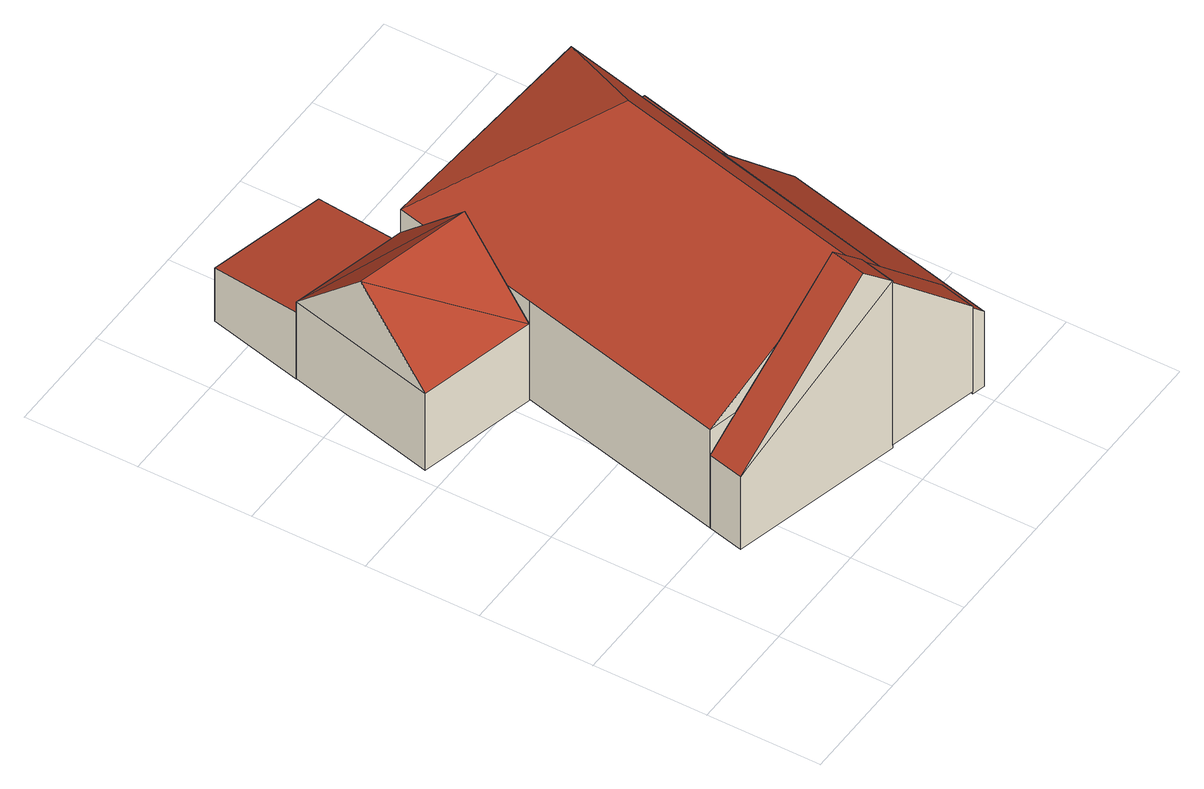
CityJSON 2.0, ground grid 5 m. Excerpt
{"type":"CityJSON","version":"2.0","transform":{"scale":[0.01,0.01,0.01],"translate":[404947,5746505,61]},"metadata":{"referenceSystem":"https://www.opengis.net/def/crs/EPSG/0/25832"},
"CityObjects":{
"building1":{"type":"Building","attributes":{"Gemeindeschluessel":"05515000","Geometrietyp2DReferenz":"3000","function":"31001_2460","roofType":"3100","measuredHeight":7.35},"geometry":[{"type":"Solid","lod":"2","boundaries":[[[[0,1,2,3]],[[4,5,1,0]],[[6,7,5,4]],[[3,2,7,6]],[[0,8,4]],[[6,9,3]],[[3,9,8]],[[8,0,3]],[[9,6,4]],[[4,8,9]],[[1,5,7,2]]]],"semantics":{"surfaces":[{"type":"WallSurface"},{"type":"RoofSurface"},{"type":"GroundSurface"}],"values":[[0,0,0,0,0,0,1,1,1,1,2]]}}]},
"building2":{"type":"Building","attributes":{"Gemeindeschluessel":"05515000","Geometrietyp2DReferenz":"3000","function":"51009_1610","roofType":"2100","measuredHeight":3.4},"geometry":[{"type":"Solid","lod":"2","boundaries":[[[[10,11,12,13]],[[14,15,11,10]],[[16,17,15,14]],[[13,12,17,16]],[[14,10,13,16]],[[11,15,17,12]]]],"semantics":{"surfaces":[{"type":"WallSurface"},{"type":"RoofSurface"},{"type":"GroundSurface"}],"values":[[0,0,0,0,1,2]]}}]},
"building3":{"type":"Building","attributes":{"Gemeindeschluessel":"05515000","Geometrietyp2DReferenz":"3000","function":"51009_1610","roofType":"2100","measuredHeight":8.35},"geometry":[{"type":"Solid","lod":"2","boundaries":[[[[18,19,20,21]],[[22,23,19,18]],[[24,25,23,22]],[[21,20,25,24]],[[22,18,21,24]],[[19,23,25,20]]]],"semantics":{"surfaces":[{"type":"WallSurface"},{"type":"RoofSurface"},{"type":"GroundSurface"}],"values":[[0,0,0,0,1,2]]}}]},
"building4":{"type":"Building","attributes":{"Gemeindeschluessel":"05515000","Geometrietyp2DReferenz":"3000","function":"31001_1000"},"address":[{"country":"Germany","locality":"Münster","thoroughfareNumber":"21","thoroughfareName":"Nottebrock"}],"children":["building4-1","building4-2","building4-3"]},
"building4-1":{"type":"BuildingPart","attributes":{"roofType":"3100","measuredHeight":9.97},"parents":["building4"],"geometry":[{"type":"Solid","lod":"2","boundaries":[[[[26,27,28,29,30,31]],[[32,33,27,26]],[[34,35,33,32]],[[26,36,32]],[[31,37,36,26]],[[32,36,37,38,39,34]],[[27,33,35,28]],[[40,31,30]],[[35,34,41,29,28]],[[29,41,40,30]],[[31,40,42,38,37]],[[41,34,39]],[[39,38,42,40,41]]]],"semantics":{"surfaces":[{"type":"WallSurface"},{"type":"RoofSurface"},{"type":"GroundSurface"},{"type":"ClosureSurface"}],"values":[[0,0,0,0,1,1,2,0,3,3,0,3,3]]}}]},
"building4-2":{"type":"BuildingPart","attributes":{"roofType":"2100","measuredHeight":7.54},"parents":["building4"],"geometry":[{"type":"Solid","lod":"2","boundaries":[[[[43,44,45,46]],[[47,48,44,43]],[[49,50,48,47]],[[51,52,53,54,50,49]],[[46,45,55,56,57,58]],[[51,49,47,43,46,58]],[[44,48,50,54,55,45]],[[52,51,58,57]],[[55,54,53,56]],[[56,53,52,57]]]],"semantics":{"surfaces":[{"type":"WallSurface"},{"type":"RoofSurface"},{"type":"GroundSurface"},{"type":"ClosureSurface"}],"values":[[0,0,0,0,0,1,2,0,3,3]]}}]},
"building4-3":{"type":"BuildingPart","attributes":{"roofType":"5000","measuredHeight":9.33},"parents":["building4"],"geometry":[{"type":"Solid","lod":"2","boundaries":[[[[59,60,61,62]],[[63,64,60,59]],[[56,55,64,63]],[[29,28,54,53]],[[62,61,35,34,65]],[[59,66,67]],[[62,65,38,42,66,59]],[[57,67,66,42,40,30,52]],[[52,30,29,53]],[[67,57,56,63]],[[67,63,59]],[[60,64,55,54,28,35,61]],[[55,56,53,54]],[[39,65,34]],[[28,29,41,34,35]],[[41,39,34]],[[38,65,39]],[[30,40,41,29]],[[40,42,38,39,41]],[[57,52,53,56]]]],"semantics":{"surfaces":[{"type":"WallSurface"},{"type":"RoofSurface"},{"type":"GroundSurface"},{"type":"ClosureSurface"}],"values":[[0,0,0,0,0,1,1,1,0,0,0,2,3,0,3,3,0,3,3,3]]}}]},
"building5":{"type":"Building","attributes":{"Gemeindeschluessel":"05515000","Geometrietyp2DReferenz":"3000","function":"31001_1100","roofType":"2100","measuredHeight":2.72},"geometry":[{"type":"Solid","lod":"2","boundaries":[[[[68,69,70,71]],[[72,73,69,68]],[[74,75,73,72]],[[71,70,75,74]],[[72,68,71,74]],[[69,73,75,70]]]],"semantics":{"surfaces":[{"type":"WallSurface"},{"type":"RoofSurface"},{"type":"GroundSurface"}],"values":[[0,0,0,0,1,2]]}}]}
},
"vertices":[
[54,1588,427],[54,1588,34],[578,1462,34],[578,1462,427],[215,2256,427],[215,2256,34],[740,2129,427],[740,2129,34],[135,1922,769],[659,1795,769],
[317,2679,304],[317,2679,33],[215,2256,33],[215,2256,373],[838,2550,305],[838,2550,33],[740,2129,373],[740,2129,33],
[1520,241,491],[1520,241,55],[1116,339,55],[1116,339,891],[1482,83,491],[1482,83,55],[1078,180,891],[1078,180,55],
[1078,180,898],[1078,180,41],[1116,339,41],[1116,339,545],[1116,339,890],[1116,339,898],[314,365,414],[314,365,41],[352,523,414],[352,523,41],[930,216,1038],[969,374,1038],[695,440,761],[482,492,545],[1111,340,895],[560,473,545],[1034,358,974],
[1540,69,425],[1540,69,41],[1779,1053,41],[1779,1053,423],[1482,83,484],[1482,83,41],[1520,241,484],[1520,241,41],[1212,315,795],[1212,315,792],[1212,315,545],[1212,315,41],[1412,1142,41],[1412,1142,545],[1412,1142,792],[1412,1142,795],
[740,2129,545],[740,2129,41],[579,1462,41],[579,1462,545],[1600,1922,545],[1600,1922,41],[352,523,545],[1306,1487,974],[1600,1922,792],
[1968,1833,288],[1968,1833,56],[1600,1922,56],[1600,1922,328],[1779,1053,288],[1779,1053,56],[1412,1142,328],[1412,1142,56]
]}
